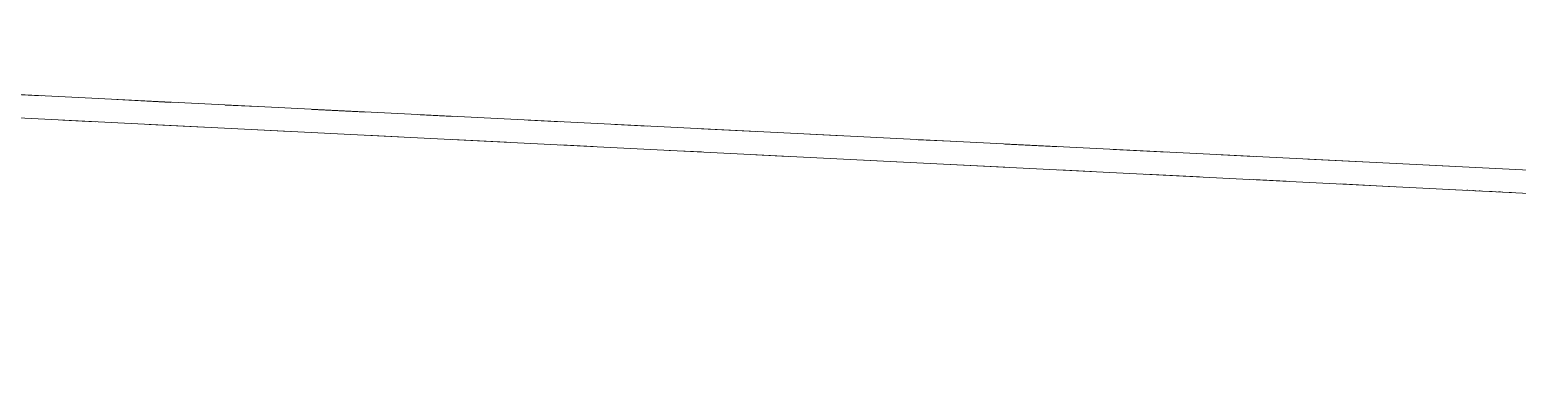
# Model space of a CAD drawing. Header units: metres. Extents: x 10 to 831, y 10 to 584.
# Drawn here: x 60.24 to 94.57, y 450.61 to 458.54 of the extents above; entities that cross this region are included whole.
import ezdxf

# ---------------------------------------------------------------- set-up
doc = ezdxf.new("R2010")
doc.units = ezdxf.units.M
doc.layers.add('VIS', color=8, linetype='Continuous', lineweight=13)

msp = doc.modelspace()

# ---------------------------------------------------------------- linework, layer by layer
at = {"layer": 'VIS'}
for p, q in [((30, 458.538), (235.672, 448.254)), ((235.422, 447.731), (30, 458.003)), ((60.5, 457.012), (59.75, 457.05)), ((63.499, 456.862), (62.249, 456.925)), ((65.498, 456.763), (64.748, 456.8)), ((67.997, 456.637), (66.747, 456.7)), ((69.996, 456.538), (69.246, 456.575)), ((61, 456.452), (61.749, 456.415)), ((62.999, 456.352), (64.248, 456.29)), ((65.498, 456.228), (66.247, 456.19)), ((72.495, 456.413), (71.745, 456.45)), ((74.494, 456.313), (73.744, 456.351)), ((76.993, 456.188), (75.743, 456.25)), ((67.997, 456.102), (68.746, 456.065)), ((69.996, 456.002), (71.245, 455.94)), ((72.495, 455.878), (73.244, 455.841)), ((78.992, 456.088), (78.242, 456.125)), ((81.491, 455.963), (80.741, 456)), ((83.99, 455.838), (82.74, 455.9)), ((74.994, 455.753), (75.743, 455.716)), ((76.993, 455.653), (77.742, 455.615)), ((79.492, 455.528), (80.241, 455.49)), ((86.488, 455.713), (85.239, 455.776)), ((88.488, 455.613), (87.738, 455.65)), ((90.986, 455.488), (89.737, 455.55)), ((81.491, 455.428), (82.74, 455.365)), ((83.99, 455.303), (84.739, 455.265)), ((85.989, 455.203), (87.238, 455.14)), ((92.986, 455.388), (92.236, 455.425)), ((88.488, 455.078), (89.237, 455.041)), ((90.487, 454.978), (91.736, 454.915)), ((92.986, 454.853), (94.235, 454.791)), ((93.416, 454.832), (93.407, 454.832)), ((93.416, 454.832), (93.424, 454.832)), ((93.548, 454.825), (93.54, 454.826)), ((93.548, 454.825), (93.556, 454.825)), ((93.597, 454.822), (93.589, 454.823)), ((93.597, 454.822), (93.606, 454.822)), ((93.713, 454.817), (93.688, 454.818)), ((93.713, 454.817), (93.738, 454.815)), ((93.961, 454.805), (93.936, 454.806)), ((93.961, 454.805), (93.986, 454.803)), ((94.159, 454.794), (94.134, 454.796)), ((94.159, 454.794), (94.184, 454.793)), ((94.407, 454.782), (94.382, 454.784)), ((94.407, 454.782), (94.431, 454.781))]:
    msp.add_line(p, q, dxfattribs=at)

doc.saveas('drawing.dxf')
